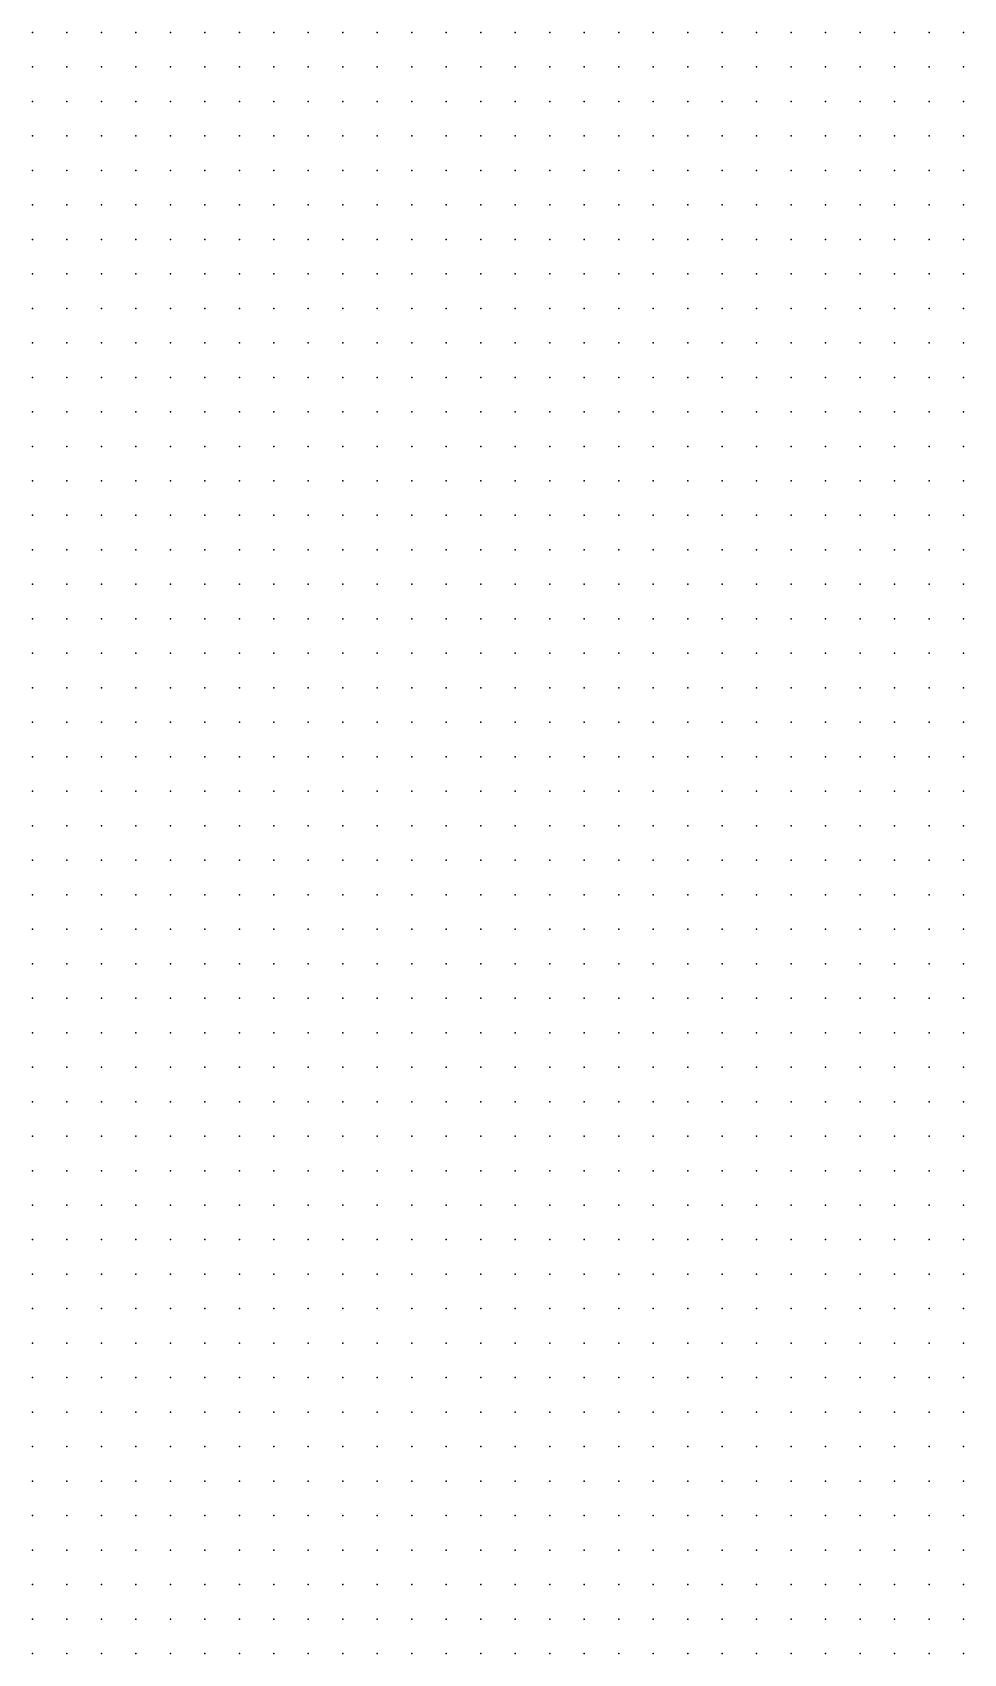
# Model space of a CAD drawing. Extents: x 478620 to 485220, y 4399860 to 4405500.
# Drawn here: x 479430 to 480240, y 4404090 to 4405500 of the extents above; entities that cross this region are included whole.
import ezdxf

# ---------------------------------------------------------------- set-up
doc = ezdxf.new("R2010")
doc.units = 0
doc.header["$MEASUREMENT"] = 0

msp = doc.modelspace()

# ---------------------------------------------------------------- linework, layer by layer
for p in [(479430, 4405500, 6012), (479460, 4405500, 6010), (479490, 4405500, 6008), (479520, 4405500, 6008), (479550, 4405500, 6006), (479580, 4405500, 6002), (479610, 4405500, 5999), (479640, 4405500, 5994), (479670, 4405500, 5989), (479700, 4405500, 5980), (479730, 4405500, 5980), (479760, 4405500, 5974), (479790, 4405500, 5972), (479820, 4405500, 5967), (479850, 4405500, 5959), (479880, 4405500, 5962), (479910, 4405500, 5961), (479940, 4405500, 5964), (479970, 4405500, 5967), (480000, 4405500, 5970), (480030, 4405500, 5966), (480060, 4405500, 5958), (480090, 4405500, 5953), (480120, 4405500, 5947), (480150, 4405500, 5942), (480180, 4405500, 5937), (480210, 4405500, 5931), (480240, 4405500, 5929), (479430, 4405470, 6016), (479460, 4405470, 6012), (479490, 4405470, 6012), (479520, 4405470, 6010), (479550, 4405470, 6006), (479580, 4405470, 6000), (479610, 4405470, 5997), (479640, 4405470, 5992), (479670, 4405470, 5990), (479700, 4405470, 5984), (479730, 4405470, 5981), (479760, 4405470, 5971), (479790, 4405470, 5968), (479820, 4405470, 5969), (479850, 4405470, 5979), (479880, 4405470, 5984), (479910, 4405470, 5983), (479940, 4405470, 5981), (479970, 4405470, 5978), (480000, 4405470, 5973), (480030, 4405470, 5970), (480060, 4405470, 5964), (480090, 4405470, 5962), (480120, 4405470, 5959), (480150, 4405470, 5953), (480180, 4405470, 5946), (480210, 4405470, 5942), (480240, 4405470, 5936), (479430, 4405440, 6021), (479460, 4405440, 6017), (479490, 4405440, 6010), (479520, 4405440, 6008), (479550, 4405440, 6004), (479580, 4405440, 6001), (479610, 4405440, 5996), (479640, 4405440, 5993), (479670, 4405440, 5989), (479700, 4405440, 5979), (479730, 4405440, 5979), (479760, 4405440, 5983), (479790, 4405440, 5987), (479820, 4405440, 5993), (479850, 4405440, 5993), (479880, 4405440, 5991), (479910, 4405440, 5986), (479940, 4405440, 5982), (479970, 4405440, 5976), (480000, 4405440, 5972), (480030, 4405440, 5968), (480060, 4405440, 5963), (480090, 4405440, 5961), (480120, 4405440, 5957), (480150, 4405440, 5954), (480180, 4405440, 5951), (480210, 4405440, 5946), (480240, 4405440, 5940), (479430, 4405410, 6022), (479460, 4405410, 6016), (479490, 4405410, 6009), (479520, 4405410, 6004), (479550, 4405410, 6003), (479580, 4405410, 6001), (479610, 4405410, 5991), (479640, 4405410, 5989), (479670, 4405410, 5987), (479700, 4405410, 5994), (479730, 4405410, 6004), (479760, 4405410, 6004), (479790, 4405410, 6002), (479820, 4405410, 5999), (479850, 4405410, 5994), (479880, 4405410, 5990), (479910, 4405410, 5985), (479940, 4405410, 5979), (479970, 4405410, 5973), (480000, 4405410, 5969), (480030, 4405410, 5965), (480060, 4405410, 5960), (480090, 4405410, 5958), (480120, 4405410, 5955), (480150, 4405410, 5951), (480180, 4405410, 5948), (480210, 4405410, 5944), (480240, 4405410, 5942), (479430, 4405380, 6020), (479460, 4405380, 6014), (479490, 4405380, 6006), (479520, 4405380, 5999), (479550, 4405380, 5998), (479580, 4405380, 5998), (479610, 4405380, 6001), (479640, 4405380, 6005), (479670, 4405380, 6009), (479700, 4405380, 6013), (479730, 4405380, 6011), (479760, 4405380, 6007), (479790, 4405380, 6001), (479820, 4405380, 5997), (479850, 4405380, 5992), (479880, 4405380, 5987), (479910, 4405380, 5982), (479940, 4405380, 5976), (479970, 4405380, 5970), (480000, 4405380, 5968), (480030, 4405380, 5963), (480060, 4405380, 5959), (480090, 4405380, 5957), (480120, 4405380, 5955), (480150, 4405380, 5951), (480180, 4405380, 5948), (480210, 4405380, 5940), (480240, 4405380, 5937), (479430, 4405350, 6016), (479460, 4405350, 6008), (479490, 4405350, 6007), (479520, 4405350, 6012), (479550, 4405350, 6016), (479580, 4405350, 6021), (479610, 4405350, 6031), (479640, 4405350, 6024), (479670, 4405350, 6020), (479700, 4405350, 6014), (479730, 4405350, 6010), (479760, 4405350, 6006), (479790, 4405350, 6002), (479820, 4405350, 5997), (479850, 4405350, 5992), (479880, 4405350, 5986), (479910, 4405350, 5980), (479940, 4405350, 5975), (479970, 4405350, 5970), (480000, 4405350, 5967), (480030, 4405350, 5963), (480060, 4405350, 5960), (480090, 4405350, 5958), (480120, 4405350, 5955), (480150, 4405350, 5952), (480180, 4405350, 5948), (480210, 4405350, 5941), (480240, 4405350, 5938), (479430, 4405320, 6014), (479460, 4405320, 6015), (479490, 4405320, 6018), (479520, 4405320, 6022), (479550, 4405320, 6022), (479580, 4405320, 6030), (479610, 4405320, 6027), (479640, 4405320, 6022), (479670, 4405320, 6013), (479700, 4405320, 6008), (479730, 4405320, 6004), (479760, 4405320, 6003), (479790, 4405320, 6001), (479820, 4405320, 5995), (479850, 4405320, 5991), (479880, 4405320, 5983), (479910, 4405320, 5978), (479940, 4405320, 5974), (479970, 4405320, 5971), (480000, 4405320, 5967), (480030, 4405320, 5965), (480060, 4405320, 5962), (480090, 4405320, 5959), (480120, 4405320, 5956), (480150, 4405320, 5952), (480180, 4405320, 5947), (480210, 4405320, 5944), (480240, 4405320, 5940), (479430, 4405290, 6022), (479460, 4405290, 6023), (479490, 4405290, 6025), (479520, 4405290, 6026), (479550, 4405290, 6023), (479580, 4405290, 6024), (479610, 4405290, 6018), (479640, 4405290, 6013), (479670, 4405290, 6007), (479700, 4405290, 6004), (479730, 4405290, 5999), (479760, 4405290, 5996), (479790, 4405290, 5995), (479820, 4405290, 5990), (479850, 4405290, 5986), (479880, 4405290, 5980), (479910, 4405290, 5978), (479940, 4405290, 5975), (479970, 4405290, 5971), (480000, 4405290, 5969), (480030, 4405290, 5966), (480060, 4405290, 5964), (480090, 4405290, 5961), (480120, 4405290, 5958), (480150, 4405290, 5955), (480180, 4405290, 5953), (480210, 4405290, 5951), (480240, 4405290, 5947), (479430, 4405260, 6030), (479460, 4405260, 6032), (479490, 4405260, 6031), (479520, 4405260, 6028), (479550, 4405260, 6025), (479580, 4405260, 6020), (479610, 4405260, 6015), (479640, 4405260, 6010), (479670, 4405260, 6008), (479700, 4405260, 6004), (479730, 4405260, 6002), (479760, 4405260, 5999), (479790, 4405260, 5994), (479820, 4405260, 5991), (479850, 4405260, 5987), (479880, 4405260, 5984), (479910, 4405260, 5980), (479940, 4405260, 5978), (479970, 4405260, 5978), (480000, 4405260, 5974), (480030, 4405260, 5969), (480060, 4405260, 5968), (480090, 4405260, 5964), (480120, 4405260, 5960), (480150, 4405260, 5960), (480180, 4405260, 5961), (480210, 4405260, 5958), (480240, 4405260, 5952), (479430, 4405230, 6037), (479460, 4405230, 6035), (479490, 4405230, 6032), (479520, 4405230, 6030), (479550, 4405230, 6024), (479580, 4405230, 6019), (479610, 4405230, 6016), (479640, 4405230, 6013), (479670, 4405230, 6009), (479700, 4405230, 6008), (479730, 4405230, 6005), (479760, 4405230, 6000), (479790, 4405230, 5997), (479820, 4405230, 5994), (479850, 4405230, 5990), (479880, 4405230, 5988), (479910, 4405230, 5985), (479940, 4405230, 5984), (479970, 4405230, 5982), (480000, 4405230, 5980), (480030, 4405230, 5975), (480060, 4405230, 5972), (480090, 4405230, 5968), (480120, 4405230, 5965), (480150, 4405230, 5966), (480180, 4405230, 5966), (480210, 4405230, 5962), (480240, 4405230, 5959), (479430, 4405200, 6041), (479460, 4405200, 6037), (479490, 4405200, 6030), (479520, 4405200, 6028), (479550, 4405200, 6027), (479580, 4405200, 6024), (479610, 4405200, 6020), (479640, 4405200, 6018), (479670, 4405200, 6015), (479700, 4405200, 6014), (479730, 4405200, 6010), (479760, 4405200, 6006), (479790, 4405200, 6002), (479820, 4405200, 6000), (479850, 4405200, 5996), (479880, 4405200, 5992), (479910, 4405200, 5990), (479940, 4405200, 5990), (479970, 4405200, 5988), (480000, 4405200, 5983), (480030, 4405200, 5978), (480060, 4405200, 5974), (480090, 4405200, 5970), (480120, 4405200, 5970), (480150, 4405200, 5971), (480180, 4405200, 5970), (480210, 4405200, 5966), (480240, 4405200, 5963), (479430, 4405170, 6044), (479460, 4405170, 6041), (479490, 4405170, 6038), (479520, 4405170, 6034), (479550, 4405170, 6032), (479580, 4405170, 6029), (479610, 4405170, 6027), (479640, 4405170, 6023), (479670, 4405170, 6021), (479700, 4405170, 6021), (479730, 4405170, 6019), (479760, 4405170, 6014), (479790, 4405170, 6010), (479820, 4405170, 6007), (479850, 4405170, 6002), (479880, 4405170, 5999), (479910, 4405170, 5996), (479940, 4405170, 5993), (479970, 4405170, 5989), (480000, 4405170, 5984), (480030, 4405170, 5980), (480060, 4405170, 5979), (480090, 4405170, 5977), (480120, 4405170, 5974), (480150, 4405170, 5974), (480180, 4405170, 5972), (480210, 4405170, 5968), (480240, 4405170, 5964), (479430, 4405140, 6048), (479460, 4405140, 6047), (479490, 4405140, 6046), (479520, 4405140, 6040), (479550, 4405140, 6037), (479580, 4405140, 6035), (479610, 4405140, 6032), (479640, 4405140, 6028), (479670, 4405140, 6028), (479700, 4405140, 6027), (479730, 4405140, 6024), (479760, 4405140, 6019), (479790, 4405140, 6017), (479820, 4405140, 6013), (479850, 4405140, 6008), (479880, 4405140, 6004), (479910, 4405140, 5999), (479940, 4405140, 5996), (479970, 4405140, 5990), (480000, 4405140, 5987), (480030, 4405140, 5984), (480060, 4405140, 5982), (480090, 4405140, 5979), (480120, 4405140, 5978), (480150, 4405140, 5977), (480180, 4405140, 5973), (480210, 4405140, 5969), (480240, 4405140, 5965), (479430, 4405110, 6062), (479460, 4405110, 6060), (479490, 4405110, 6060), (479520, 4405110, 6057), (479550, 4405110, 6051), (479580, 4405110, 6041), (479610, 4405110, 6037), (479640, 4405110, 6035), (479670, 4405110, 6033), (479700, 4405110, 6032), (479730, 4405110, 6030), (479760, 4405110, 6026), (479790, 4405110, 6023), (479820, 4405110, 6020), (479850, 4405110, 6015), (479880, 4405110, 6010), (479910, 4405110, 6005), (479940, 4405110, 6001), (479970, 4405110, 5994), (480000, 4405110, 5989), (480030, 4405110, 5987), (480060, 4405110, 5986), (480090, 4405110, 5984), (480120, 4405110, 5982), (480150, 4405110, 5980), (480180, 4405110, 5976), (480210, 4405110, 5972), (480240, 4405110, 5967), (479430, 4405080, 6081), (479460, 4405080, 6069), (479490, 4405080, 6065), (479520, 4405080, 6062), (479550, 4405080, 6059), (479580, 4405080, 6051), (479610, 4405080, 6044), (479640, 4405080, 6041), (479670, 4405080, 6039), (479700, 4405080, 6036), (479730, 4405080, 6033), (479760, 4405080, 6030), (479790, 4405080, 6026), (479820, 4405080, 6023), (479850, 4405080, 6020), (479880, 4405080, 6015), (479910, 4405080, 6010), (479940, 4405080, 6004), (479970, 4405080, 5999), (480000, 4405080, 5994), (480030, 4405080, 5990), (480060, 4405080, 5990), (480090, 4405080, 5989), (480120, 4405080, 5987), (480150, 4405080, 5986), (480180, 4405080, 5981), (480210, 4405080, 5976), (480240, 4405080, 5970), (479430, 4405050, 6090), (479460, 4405050, 6075), (479490, 4405050, 6067), (479520, 4405050, 6064), (479550, 4405050, 6059), (479580, 4405050, 6054), (479610, 4405050, 6051), (479640, 4405050, 6047), (479670, 4405050, 6042), (479700, 4405050, 6039), (479730, 4405050, 6035), (479760, 4405050, 6032), (479790, 4405050, 6028), (479820, 4405050, 6025), (479850, 4405050, 6022), (479880, 4405050, 6018), (479910, 4405050, 6012), (479940, 4405050, 6008), (479970, 4405050, 6002), (480000, 4405050, 5998), (480030, 4405050, 5996), (480060, 4405050, 5995), (480090, 4405050, 5994), (480120, 4405050, 5994), (480150, 4405050, 5994), (480180, 4405050, 5988), (480210, 4405050, 5985), (480240, 4405050, 5979), (479430, 4405020, 6099), (479460, 4405020, 6085), (479490, 4405020, 6069), (479520, 4405020, 6065), (479550, 4405020, 6059), (479580, 4405020, 6055), (479610, 4405020, 6052), (479640, 4405020, 6048), (479670, 4405020, 6043), (479700, 4405020, 6039), (479730, 4405020, 6035), (479760, 4405020, 6032), (479790, 4405020, 6029), (479820, 4405020, 6025), (479850, 4405020, 6021), (479880, 4405020, 6018), (479910, 4405020, 6014), (479940, 4405020, 6010), (479970, 4405020, 6006), (480000, 4405020, 6002), (480030, 4405020, 6000), (480060, 4405020, 5999), (480090, 4405020, 5999), (480120, 4405020, 6002), (480150, 4405020, 6005), (480180, 4405020, 6005), (480210, 4405020, 6004), (480240, 4405020, 5993), (479430, 4404990, 6110), (479460, 4404990, 6093), (479490, 4404990, 6079), (479520, 4404990, 6067), (479550, 4404990, 6061), (479580, 4404990, 6055), (479610, 4404990, 6050), (479640, 4404990, 6046), (479670, 4404990, 6042), (479700, 4404990, 6038), (479730, 4404990, 6034), (479760, 4404990, 6032), (479790, 4404990, 6029), (479820, 4404990, 6025), (479850, 4404990, 6022), (479880, 4404990, 6019), (479910, 4404990, 6015), (479940, 4404990, 6011), (479970, 4404990, 6008), (480000, 4404990, 6005), (480030, 4404990, 6003), (480060, 4404990, 6002), (480090, 4404990, 6004), (480120, 4404990, 6009), (480150, 4404990, 6016), (480180, 4404990, 6024), (480210, 4404990, 6022), (480240, 4404990, 6009), (479430, 4404960, 6121), (479460, 4404960, 6098), (479490, 4404960, 6084), (479520, 4404960, 6069), (479550, 4404960, 6061), (479580, 4404960, 6054), (479610, 4404960, 6048), (479640, 4404960, 6045), (479670, 4404960, 6041), (479700, 4404960, 6037), (479730, 4404960, 6033), (479760, 4404960, 6029), (479790, 4404960, 6027), (479820, 4404960, 6024), (479850, 4404960, 6022), (479880, 4404960, 6020), (479910, 4404960, 6016), (479940, 4404960, 6012), (479970, 4404960, 6010), (480000, 4404960, 6008), (480030, 4404960, 6005), (480060, 4404960, 6004), (480090, 4404960, 6007), (480120, 4404960, 6012), (480150, 4404960, 6018), (480180, 4404960, 6031), (480210, 4404960, 6029), (480240, 4404960, 6015), (479430, 4404930, 6133), (479460, 4404930, 6109), (479490, 4404930, 6090), (479520, 4404930, 6070), (479550, 4404930, 6061), (479580, 4404930, 6050), (479610, 4404930, 6046), (479640, 4404930, 6043), (479670, 4404930, 6040), (479700, 4404930, 6035), (479730, 4404930, 6031), (479760, 4404930, 6028), (479790, 4404930, 6025), (479820, 4404930, 6023), (479850, 4404930, 6021), (479880, 4404930, 6019), (479910, 4404930, 6016), (479940, 4404930, 6013), (479970, 4404930, 6012), (480000, 4404930, 6009), (480030, 4404930, 6005), (480060, 4404930, 6004), (480090, 4404930, 6007), (480120, 4404930, 6009), (480150, 4404930, 6011), (480180, 4404930, 6022), (480210, 4404930, 6019), (480240, 4404930, 6009), (479430, 4404900, 6139), (479460, 4404900, 6116), (479490, 4404900, 6094), (479520, 4404900, 6075), (479550, 4404900, 6060), (479580, 4404900, 6048), (479610, 4404900, 6041), (479640, 4404900, 6038), (479670, 4404900, 6036), (479700, 4404900, 6032), (479730, 4404900, 6028), (479760, 4404900, 6025), (479790, 4404900, 6022), (479820, 4404900, 6020), (479850, 4404900, 6019), (479880, 4404900, 6017), (479910, 4404900, 6014), (479940, 4404900, 6012), (479970, 4404900, 6010), (480000, 4404900, 6008), (480030, 4404900, 6004), (480060, 4404900, 6003), (480090, 4404900, 6004), (480120, 4404900, 6002), (480150, 4404900, 6001), (480180, 4404900, 6005), (480210, 4404900, 6004), (480240, 4404900, 5995), (479430, 4404870, 6139), (479460, 4404870, 6117), (479490, 4404870, 6095), (479520, 4404870, 6079), (479550, 4404870, 6062), (479580, 4404870, 6047), (479610, 4404870, 6038), (479640, 4404870, 6035), (479670, 4404870, 6033), (479700, 4404870, 6029), (479730, 4404870, 6025), (479760, 4404870, 6023), (479790, 4404870, 6020), (479820, 4404870, 6018), (479850, 4404870, 6017), (479880, 4404870, 6014), (479910, 4404870, 6012), (479940, 4404870, 6010), (479970, 4404870, 6008), (480000, 4404870, 6004), (480030, 4404870, 6001), (480060, 4404870, 5999), (480090, 4404870, 5999), (480120, 4404870, 5996), (480150, 4404870, 5995), (480180, 4404870, 5996), (480210, 4404870, 5992), (480240, 4404870, 5981), (479430, 4404840, 6144), (479460, 4404840, 6120), (479490, 4404840, 6097), (479520, 4404840, 6084), (479550, 4404840, 6069), (479580, 4404840, 6047), (479610, 4404840, 6031), (479640, 4404840, 6030), (479670, 4404840, 6031), (479700, 4404840, 6026), (479730, 4404840, 6021), (479760, 4404840, 6020), (479790, 4404840, 6018), (479820, 4404840, 6017), (479850, 4404840, 6014), (479880, 4404840, 6012), (479910, 4404840, 6010), (479940, 4404840, 6007), (479970, 4404840, 6004), (480000, 4404840, 6000), (480030, 4404840, 5998), (480060, 4404840, 5995), (480090, 4404840, 5993), (480120, 4404840, 5989), (480150, 4404840, 5990), (480180, 4404840, 5994), (480210, 4404840, 5984), (480240, 4404840, 5969), (479430, 4404810, 6149), (479460, 4404810, 6124), (479490, 4404810, 6099), (479520, 4404810, 6087), (479550, 4404810, 6072), (479580, 4404810, 6044), (479610, 4404810, 6030), (479640, 4404810, 6019), (479670, 4404810, 6020), (479700, 4404810, 6020), (479730, 4404810, 6018), (479760, 4404810, 6018), (479790, 4404810, 6017), (479820, 4404810, 6015), (479850, 4404810, 6012), (479880, 4404810, 6010), (479910, 4404810, 6008), (479940, 4404810, 6005), (479970, 4404810, 6002), (480000, 4404810, 5998), (480030, 4404810, 5995), (480060, 4404810, 5991), (480090, 4404810, 5989), (480120, 4404810, 5985), (480150, 4404810, 5979), (480180, 4404810, 5986), (480210, 4404810, 5974), (480240, 4404810, 5967), (479430, 4404780, 6158), (479460, 4404780, 6128), (479490, 4404780, 6103), (479520, 4404780, 6088), (479550, 4404780, 6072), (479580, 4404780, 6043), (479610, 4404780, 6028), (479640, 4404780, 6019), (479670, 4404780, 6017), (479700, 4404780, 6017), (479730, 4404780, 6016), (479760, 4404780, 6016), (479790, 4404780, 6014), (479820, 4404780, 6014), (479850, 4404780, 6012), (479880, 4404780, 6010), (479910, 4404780, 6008), (479940, 4404780, 6004), (479970, 4404780, 6001), (480000, 4404780, 5997), (480030, 4404780, 5994), (480060, 4404780, 5990), (480090, 4404780, 5987), (480120, 4404780, 5982), (480150, 4404780, 5978), (480180, 4404780, 5982), (480210, 4404780, 5969), (480240, 4404780, 5965), (479430, 4404750, 6165), (479460, 4404750, 6134), (479490, 4404750, 6110), (479520, 4404750, 6091), (479550, 4404750, 6074), (479580, 4404750, 6040), (479610, 4404750, 6027), (479640, 4404750, 6018), (479670, 4404750, 6016), (479700, 4404750, 6016), (479730, 4404750, 6013), (479760, 4404750, 6012), (479790, 4404750, 6011), (479820, 4404750, 6012), (479850, 4404750, 6012), (479880, 4404750, 6010), (479910, 4404750, 6007), (479940, 4404750, 6003), (479970, 4404750, 6000), (480000, 4404750, 5996), (480030, 4404750, 5992), (480060, 4404750, 5989), (480090, 4404750, 5984), (480120, 4404750, 5979), (480150, 4404750, 5976), (480180, 4404750, 5975), (480210, 4404750, 5969), (480240, 4404750, 5964), (479430, 4404720, 6177), (479460, 4404720, 6139), (479490, 4404720, 6116), (479520, 4404720, 6087), (479550, 4404720, 6071), (479580, 4404720, 6057), (479610, 4404720, 6041), (479640, 4404720, 6019), (479670, 4404720, 6018), (479700, 4404720, 6014), (479730, 4404720, 6011), (479760, 4404720, 6010), (479790, 4404720, 6008), (479820, 4404720, 6011), (479850, 4404720, 6011), (479880, 4404720, 6010), (479910, 4404720, 6006), (479940, 4404720, 6002), (479970, 4404720, 5998), (480000, 4404720, 5994), (480030, 4404720, 5991), (480060, 4404720, 5987), (480090, 4404720, 5984), (480120, 4404720, 5980), (480150, 4404720, 5976), (480180, 4404720, 5972), (480210, 4404720, 5968), (480240, 4404720, 5964), (479430, 4404690, 6194), (479460, 4404690, 6148), (479490, 4404690, 6120), (479520, 4404690, 6090), (479550, 4404690, 6070), (479580, 4404690, 6059), (479610, 4404690, 6051), (479640, 4404690, 6031), (479670, 4404690, 6018), (479700, 4404690, 6011), (479730, 4404690, 6008), (479760, 4404690, 6006), (479790, 4404690, 6003), (479820, 4404690, 6007), (479850, 4404690, 6009), (479880, 4404690, 6008), (479910, 4404690, 6003), (479940, 4404690, 6000), (479970, 4404690, 5996), (480000, 4404690, 5992), (480030, 4404690, 5989), (480060, 4404690, 5986), (480090, 4404690, 5983), (480120, 4404690, 5980), (480150, 4404690, 5975), (480180, 4404690, 5970), (480210, 4404690, 5967), (480240, 4404690, 5964), (479430, 4404660, 6190), (479460, 4404660, 6159), (479490, 4404660, 6125), (479520, 4404660, 6095), (479550, 4404660, 6079), (479580, 4404660, 6059), (479610, 4404660, 6048), (479640, 4404660, 6032), (479670, 4404660, 6017), (479700, 4404660, 6010), (479730, 4404660, 6005), (479760, 4404660, 6002), (479790, 4404660, 5997), (479820, 4404660, 6002), (479850, 4404660, 6004), (479880, 4404660, 6004), (479910, 4404660, 6002), (479940, 4404660, 5998), (479970, 4404660, 5994), (480000, 4404660, 5990), (480030, 4404660, 5987), (480060, 4404660, 5985), (480090, 4404660, 5982), (480120, 4404660, 5978), (480150, 4404660, 5974), (480180, 4404660, 5969), (480210, 4404660, 5966), (480240, 4404660, 5963), (479430, 4404630, 6209), (479460, 4404630, 6168), (479490, 4404630, 6132), (479520, 4404630, 6104), (479550, 4404630, 6083), (479580, 4404630, 6064), (479610, 4404630, 6049), (479640, 4404630, 6033), (479670, 4404630, 6017), (479700, 4404630, 6008), (479730, 4404630, 6003), (479760, 4404630, 5996), (479790, 4404630, 5990), (479820, 4404630, 5992), (479850, 4404630, 5998), (479880, 4404630, 6001), (479910, 4404630, 6000), (479940, 4404630, 5995), (479970, 4404630, 5991), (480000, 4404630, 5988), (480030, 4404630, 5986), (480060, 4404630, 5983), (480090, 4404630, 5980), (480120, 4404630, 5976), (480150, 4404630, 5972), (480180, 4404630, 5968), (480210, 4404630, 5965), (480240, 4404630, 5962), (479430, 4404600, 6222), (479460, 4404600, 6179), (479490, 4404600, 6139), (479520, 4404600, 6110), (479550, 4404600, 6087), (479580, 4404600, 6072), (479610, 4404600, 6054), (479640, 4404600, 6038), (479670, 4404600, 6031), (479700, 4404600, 6014), (479730, 4404600, 6004), (479760, 4404600, 5992), (479790, 4404600, 5988), (479820, 4404600, 5987), (479850, 4404600, 5989), (479880, 4404600, 5995), (479910, 4404600, 5995), (479940, 4404600, 5992), (479970, 4404600, 5989), (480000, 4404600, 5986), (480030, 4404600, 5984), (480060, 4404600, 5982), (480090, 4404600, 5978), (480120, 4404600, 5974), (480150, 4404600, 5970), (480180, 4404600, 5967), (480210, 4404600, 5963), (480240, 4404600, 5960), (479430, 4404570, 6238), (479460, 4404570, 6192), (479490, 4404570, 6148), (479520, 4404570, 6116), (479550, 4404570, 6091), (479580, 4404570, 6074), (479610, 4404570, 6058), (479640, 4404570, 6043), (479670, 4404570, 6030), (479700, 4404570, 6014), (479730, 4404570, 6004), (479760, 4404570, 5996), (479790, 4404570, 5991), (479820, 4404570, 5986), (479850, 4404570, 5979), (479880, 4404570, 5984), (479910, 4404570, 5988), (479940, 4404570, 5988), (479970, 4404570, 5986), (480000, 4404570, 5984), (480030, 4404570, 5982), (480060, 4404570, 5980), (480090, 4404570, 5976), (480120, 4404570, 5972), (480150, 4404570, 5968), (480180, 4404570, 5965), (480210, 4404570, 5962), (480240, 4404570, 5959), (479430, 4404540, 6255), (479460, 4404540, 6197), (479490, 4404540, 6149), (479520, 4404540, 6114), (479550, 4404540, 6097), (479580, 4404540, 6077), (479610, 4404540, 6061), (479640, 4404540, 6045), (479670, 4404540, 6030), (479700, 4404540, 6018), (479730, 4404540, 6007), (479760, 4404540, 5999), (479790, 4404540, 5994), (479820, 4404540, 5988), (479850, 4404540, 5980), (479880, 4404540, 5977), (479910, 4404540, 5977), (479940, 4404540, 5982), (479970, 4404540, 5984), (480000, 4404540, 5982), (480030, 4404540, 5980), (480060, 4404540, 5977), (480090, 4404540, 5973), (480120, 4404540, 5969), (480150, 4404540, 5967), (480180, 4404540, 5964), (480210, 4404540, 5961), (480240, 4404540, 5958), (479430, 4404510, 6270), (479460, 4404510, 6205), (479490, 4404510, 6144), (479520, 4404510, 6106), (479550, 4404510, 6091), (479580, 4404510, 6080), (479610, 4404510, 6064), (479640, 4404510, 6048), (479670, 4404510, 6034), (479700, 4404510, 6018), (479730, 4404510, 6009), (479760, 4404510, 6003), (479790, 4404510, 5998), (479820, 4404510, 5989), (479850, 4404510, 5980), (479880, 4404510, 5973), (479910, 4404510, 5971), (479940, 4404510, 5974), (479970, 4404510, 5980), (480000, 4404510, 5979), (480030, 4404510, 5977), (480060, 4404510, 5974), (480090, 4404510, 5971), (480120, 4404510, 5968), (480150, 4404510, 5965), (480180, 4404510, 5963), (480210, 4404510, 5960), (480240, 4404510, 5957), (479430, 4404480, 6282), (479460, 4404480, 6221), (479490, 4404480, 6161), (479520, 4404480, 6119), (479550, 4404480, 6100), (479580, 4404480, 6084), (479610, 4404480, 6065), (479640, 4404480, 6049), (479670, 4404480, 6035), (479700, 4404480, 6019), (479730, 4404480, 6009), (479760, 4404480, 6001), (479790, 4404480, 5994), (479820, 4404480, 5988), (479850, 4404480, 5978), (479880, 4404480, 5971), (479910, 4404480, 5967), (479940, 4404480, 5968), (479970, 4404480, 5973), (480000, 4404480, 5975), (480030, 4404480, 5975), (480060, 4404480, 5973), (480090, 4404480, 5970), (480120, 4404480, 5966), (480150, 4404480, 5963), (480180, 4404480, 5961), (480210, 4404480, 5959), (480240, 4404480, 5956), (479430, 4404450, 6289), (479460, 4404450, 6246), (479490, 4404450, 6188), (479520, 4404450, 6145), (479550, 4404450, 6112), (479580, 4404450, 6090), (479610, 4404450, 6067), (479640, 4404450, 6051), (479670, 4404450, 6036), (479700, 4404450, 6023), (479730, 4404450, 6010), (479760, 4404450, 5995), (479790, 4404450, 5986), (479820, 4404450, 5978), (479850, 4404450, 5969), (479880, 4404450, 5965), (479910, 4404450, 5962), (479940, 4404450, 5963), (479970, 4404450, 5967), (480000, 4404450, 5970), (480030, 4404450, 5972), (480060, 4404450, 5971), (480090, 4404450, 5968), (480120, 4404450, 5964), (480150, 4404450, 5962), (480180, 4404450, 5959), (480210, 4404450, 5957), (480240, 4404450, 5954), (479430, 4404420, 6293), (479460, 4404420, 6269), (479490, 4404420, 6226), (479520, 4404420, 6177), (479550, 4404420, 6134), (479580, 4404420, 6096), (479610, 4404420, 6071), (479640, 4404420, 6054), (479670, 4404420, 6038), (479700, 4404420, 6023), (479730, 4404420, 6007), (479760, 4404420, 5992), (479790, 4404420, 5980), (479820, 4404420, 5970), (479850, 4404420, 5962), (479880, 4404420, 5959), (479910, 4404420, 5958), (479940, 4404420, 5958), (479970, 4404420, 5961), (480000, 4404420, 5965), (480030, 4404420, 5967), (480060, 4404420, 5967), (480090, 4404420, 5964), (480120, 4404420, 5961), (480150, 4404420, 5959), (480180, 4404420, 5957), (480210, 4404420, 5954), (480240, 4404420, 5953), (479430, 4404390, 6291), (479460, 4404390, 6280), (479490, 4404390, 6243), (479520, 4404390, 6192), (479550, 4404390, 6146), (479580, 4404390, 6107), (479610, 4404390, 6078), (479640, 4404390, 6058), (479670, 4404390, 6041), (479700, 4404390, 6024), (479730, 4404390, 6007), (479760, 4404390, 5994), (479790, 4404390, 5982), (479820, 4404390, 5971), (479850, 4404390, 5960), (479880, 4404390, 5955), (479910, 4404390, 5953), (479940, 4404390, 5954), (479970, 4404390, 5957), (480000, 4404390, 5961), (480030, 4404390, 5962), (480060, 4404390, 5963), (480090, 4404390, 5961), (480120, 4404390, 5957), (480150, 4404390, 5955), (480180, 4404390, 5953), (480210, 4404390, 5952), (480240, 4404390, 5951), (479430, 4404360, 6286), (479460, 4404360, 6286), (479490, 4404360, 6258), (479520, 4404360, 6206), (479550, 4404360, 6148), (479580, 4404360, 6107), (479610, 4404360, 6077), (479640, 4404360, 6064), (479670, 4404360, 6044), (479700, 4404360, 6027), (479730, 4404360, 6009), (479760, 4404360, 5994), (479790, 4404360, 5981), (479820, 4404360, 5970), (479850, 4404360, 5961), (479880, 4404360, 5955), (479910, 4404360, 5950), (479940, 4404360, 5949), (479970, 4404360, 5951), (480000, 4404360, 5954), (480030, 4404360, 5957), (480060, 4404360, 5958), (480090, 4404360, 5956), (480120, 4404360, 5953), (480150, 4404360, 5951), (480180, 4404360, 5950), (480210, 4404360, 5948), (480240, 4404360, 5945), (479430, 4404330, 6280), (479460, 4404330, 6289), (479490, 4404330, 6272), (479520, 4404330, 6227), (479550, 4404330, 6170), (479580, 4404330, 6127), (479610, 4404330, 6091), (479640, 4404330, 6073), (479670, 4404330, 6051), (479700, 4404330, 6032), (479730, 4404330, 6014), (479760, 4404330, 5998), (479790, 4404330, 5984), (479820, 4404330, 5972), (479850, 4404330, 5964), (479880, 4404330, 5957), (479910, 4404330, 5951), (479940, 4404330, 5947), (479970, 4404330, 5947), (480000, 4404330, 5949), (480030, 4404330, 5951), (480060, 4404330, 5951), (480090, 4404330, 5949), (480120, 4404330, 5946), (480150, 4404330, 5944), (480180, 4404330, 5942), (480210, 4404330, 5940), (480240, 4404330, 5936), (479430, 4404300, 6276), (479460, 4404300, 6293), (479490, 4404300, 6285), (479520, 4404300, 6250), (479550, 4404300, 6195), (479580, 4404300, 6139), (479610, 4404300, 6100), (479640, 4404300, 6076), (479670, 4404300, 6062), (479700, 4404300, 6041), (479730, 4404300, 6023), (479760, 4404300, 6005), (479790, 4404300, 5990), (479820, 4404300, 5976), (479850, 4404300, 5966), (479880, 4404300, 5958), (479910, 4404300, 5953), (479940, 4404300, 5949), (479970, 4404300, 5946), (480000, 4404300, 5944), (480030, 4404300, 5945), (480060, 4404300, 5944), (480090, 4404300, 5942), (480120, 4404300, 5939), (480150, 4404300, 5936), (480180, 4404300, 5934), (480210, 4404300, 5930), (480240, 4404300, 5928), (479430, 4404270, 6273), (479460, 4404270, 6297), (479490, 4404270, 6298), (479520, 4404270, 6275), (479550, 4404270, 6234), (479580, 4404270, 6177), (479610, 4404270, 6133), (479640, 4404270, 6092), (479670, 4404270, 6074), (479700, 4404270, 6052), (479730, 4404270, 6033), (479760, 4404270, 6015), (479790, 4404270, 5997), (479820, 4404270, 5982), (479850, 4404270, 5969), (479880, 4404270, 5961), (479910, 4404270, 5955), (479940, 4404270, 5949), (479970, 4404270, 5944), (480000, 4404270, 5942), (480030, 4404270, 5939), (480060, 4404270, 5939), (480090, 4404270, 5935), (480120, 4404270, 5930), (480150, 4404270, 5928), (480180, 4404270, 5927), (480210, 4404270, 5926), (480240, 4404270, 5926), (479430, 4404240, 6269), (479460, 4404240, 6298), (479490, 4404240, 6308), (479520, 4404240, 6295), (479550, 4404240, 6261), (479580, 4404240, 6204), (479610, 4404240, 6147), (479640, 4404240, 6099), (479670, 4404240, 6077), (479700, 4404240, 6062), (479730, 4404240, 6043), (479760, 4404240, 6025), (479790, 4404240, 6007), (479820, 4404240, 5991), (479850, 4404240, 5976), (479880, 4404240, 5965), (479910, 4404240, 5956), (479940, 4404240, 5950), (479970, 4404240, 5940), (480000, 4404240, 5938), (480030, 4404240, 5936), (480060, 4404240, 5934), (480090, 4404240, 5930), (480120, 4404240, 5927), (480150, 4404240, 5927), (480180, 4404240, 5926), (480210, 4404240, 5926), (480240, 4404240, 5927), (479430, 4404210, 6263), (479460, 4404210, 6294), (479490, 4404210, 6314), (479520, 4404210, 6310), (479550, 4404210, 6282), (479580, 4404210, 6237), (479610, 4404210, 6177), (479640, 4404210, 6126), (479670, 4404210, 6087), (479700, 4404210, 6071), (479730, 4404210, 6051), (479760, 4404210, 6035), (479790, 4404210, 6017), (479820, 4404210, 6001), (479850, 4404210, 5986), (479880, 4404210, 5972), (479910, 4404210, 5957), (479940, 4404210, 5948), (479970, 4404210, 5939), (480000, 4404210, 5936), (480030, 4404210, 5934), (480060, 4404210, 5931), (480090, 4404210, 5929), (480120, 4404210, 5929), (480150, 4404210, 5929), (480180, 4404210, 5928), (480210, 4404210, 5927), (480240, 4404210, 5928), (479430, 4404180, 6254), (479460, 4404180, 6286), (479490, 4404180, 6314), (479520, 4404180, 6320), (479550, 4404180, 6302), (479580, 4404180, 6259), (479610, 4404180, 6198), (479640, 4404180, 6142), (479670, 4404180, 6096), (479700, 4404180, 6076), (479730, 4404180, 6059), (479760, 4404180, 6045), (479790, 4404180, 6029), (479820, 4404180, 6013), (479850, 4404180, 5996), (479880, 4404180, 5979), (479910, 4404180, 5959), (479940, 4404180, 5947), (479970, 4404180, 5941), (480000, 4404180, 5939), (480030, 4404180, 5937), (480060, 4404180, 5931), (480090, 4404180, 5931), (480120, 4404180, 5931), (480150, 4404180, 5930), (480180, 4404180, 5929), (480210, 4404180, 5929), (480240, 4404180, 5929), (479430, 4404150, 6248), (479460, 4404150, 6278), (479490, 4404150, 6312), (479520, 4404150, 6328), (479550, 4404150, 6319), (479580, 4404150, 6280), (479610, 4404150, 6228), (479640, 4404150, 6168), (479670, 4404150, 6116), (479700, 4404150, 6083), (479730, 4404150, 6067), (479760, 4404150, 6053), (479790, 4404150, 6039), (479820, 4404150, 6023), (479850, 4404150, 6004), (479880, 4404150, 5984), (479910, 4404150, 5962), (479940, 4404150, 5950), (479970, 4404150, 5945), (480000, 4404150, 5941), (480030, 4404150, 5938), (480060, 4404150, 5935), (480090, 4404150, 5934), (480120, 4404150, 5933), (480150, 4404150, 5932), (480180, 4404150, 5931), (480210, 4404150, 5930), (480240, 4404150, 5930), (479430, 4404120, 6242), (479460, 4404120, 6273), (479490, 4404120, 6311), (479520, 4404120, 6335), (479550, 4404120, 6334), (479580, 4404120, 6301), (479610, 4404120, 6250), (479640, 4404120, 6187), (479670, 4404120, 6130), (479700, 4404120, 6090), (479730, 4404120, 6074), (479760, 4404120, 6062), (479790, 4404120, 6049), (479820, 4404120, 6031), (479850, 4404120, 6009), (479880, 4404120, 5984), (479910, 4404120, 5963), (479940, 4404120, 5954), (479970, 4404120, 5948), (480000, 4404120, 5943), (480030, 4404120, 5939), (480060, 4404120, 5937), (480090, 4404120, 5936), (480120, 4404120, 5935), (480150, 4404120, 5934), (480180, 4404120, 5933), (480210, 4404120, 5932), (480240, 4404120, 5932), (479430, 4404090, 6240), (479460, 4404090, 6272), (479490, 4404090, 6310), (479520, 4404090, 6341), (479550, 4404090, 6348), (479580, 4404090, 6322), (479610, 4404090, 6274), (479640, 4404090, 6211), (479670, 4404090, 6150), (479700, 4404090, 6104), (479730, 4404090, 6082), (479760, 4404090, 6070), (479790, 4404090, 6056), (479820, 4404090, 6035), (479850, 4404090, 6011), (479880, 4404090, 5983), (479910, 4404090, 5966), (479940, 4404090, 5957), (479970, 4404090, 5951), (480000, 4404090, 5946), (480030, 4404090, 5943), (480060, 4404090, 5940), (480090, 4404090, 5939), (480120, 4404090, 5938), (480150, 4404090, 5936), (480180, 4404090, 5934), (480210, 4404090, 5934), (480240, 4404090, 5934)]:
    msp.add_point(p)

doc.saveas('drawing.dxf')
